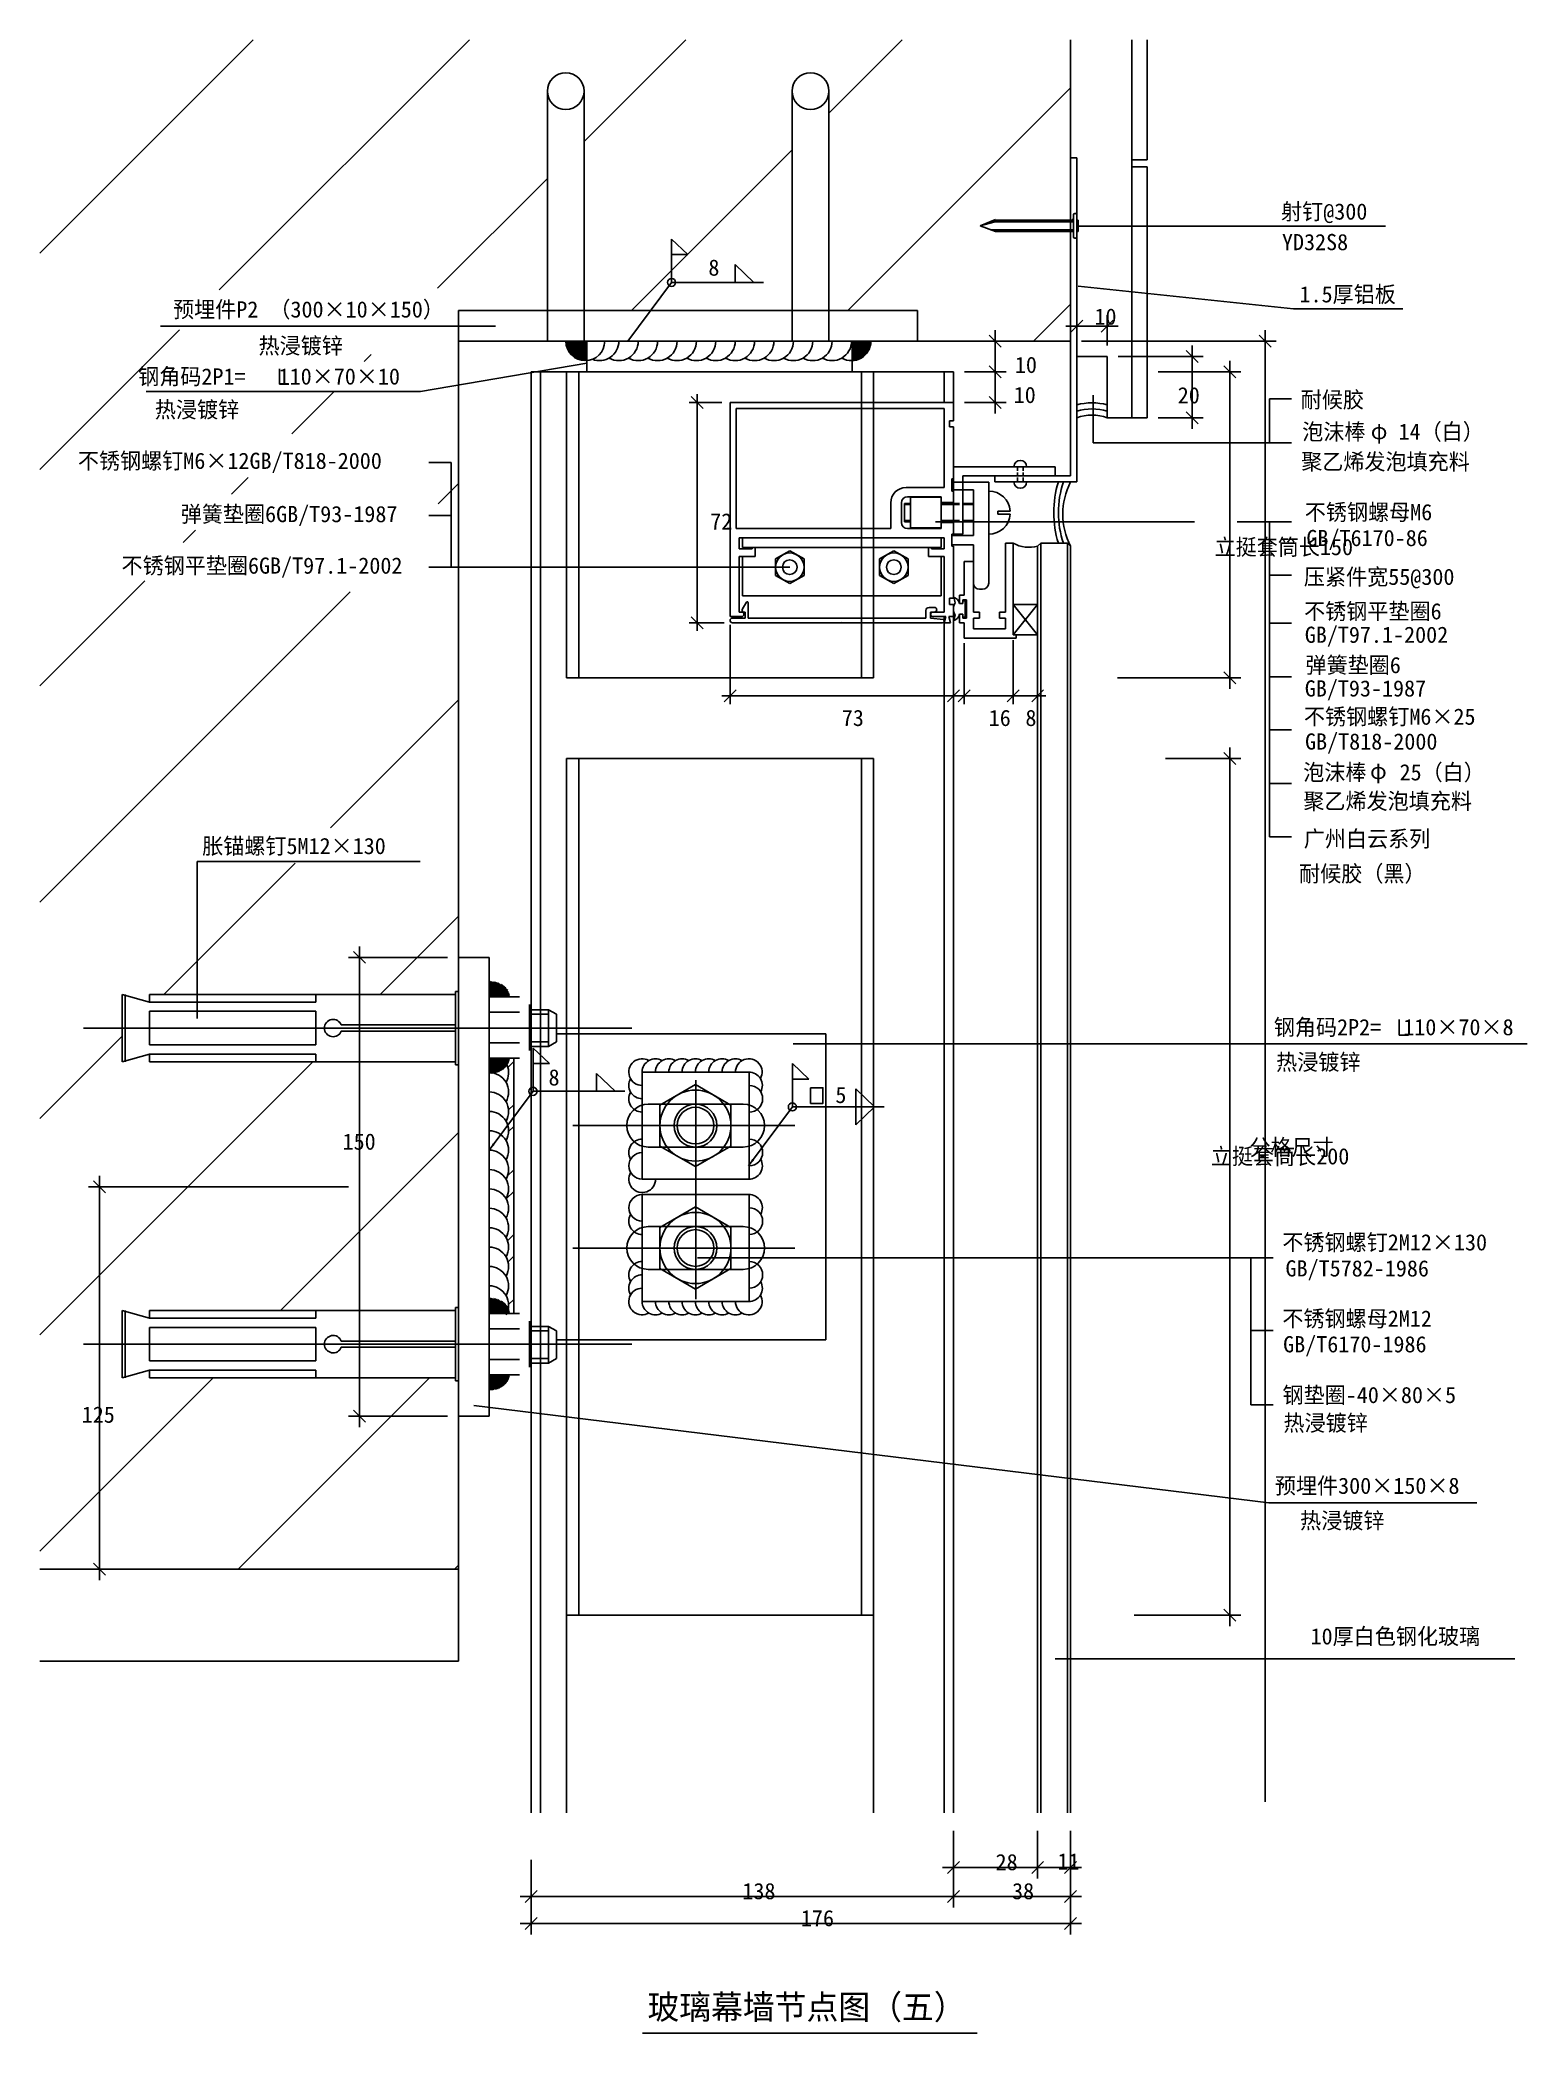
# Model space of a CAD drawing. Header units: metres. Extents: x 1476 to 1962, y 546 to 1197.
import ezdxf

# ---------------------------------------------------------------- set-up
doc = ezdxf.new("R2010")
doc.units = ezdxf.units.M
for name, color, linetype in [('T', 6, 'Continuous'), ('WD-01', 7, 'Continuous'), ('ZJSY-CC155-D1', 7, 'Continuous'), ('ZJSY-CC155-D11', 7, 'Continuous'), ('ZJSY-CC155-D3', 7, 'Continuous'), ('ZJSY-CC155-D5', 7, 'Continuous'), ('建块层', 2, 'Continuous')]:
    doc.layers.add(name, color=color, linetype=linetype)
doc.dimstyles.get("Standard").update_dxf_attribs({"dimtxt": 2.5, "dimasz": 2.5, "dimexe": 1.25, "dimexo": 0.625, "dimtad": 1, "dimcen": 2.5, "dimazin": 3, "dimtfac": 1, "dimtmove": 0, "dimatfit": 3})

# ---------------------------------------------------------------- blocks, each defined once
blk = doc.blocks.new('_ArchTick')
at = {"color": 0, "linetype": 'ByBlock'}
blk.add_lwpolyline([(-0.5, -0.5), (0.5, 0.5)], dxfattribs=at)
blk = doc.blocks.new('点')
at = {"color": 2}
blk.add_line((0, 0), (0, 0), dxfattribs=at)
blk = doc.blocks.new('A$C26176695')
at = {"layer": '建块层', "color": 7}
for p, q in [((4.64, 10.72), (0, 8.04)), ((0, 8.04), (0, 2.68)), ((9.29, 8.04), (4.64, 10.72)), ((9.29, 2.68), (9.29, 8.04)), ((0, 2.68), (4.64, 0)), ((4.64, 0), (9.29, 2.68))]:
    blk.add_line(p, q, dxfattribs=at)
blk.add_circle((4.64, 5.36), 4.64, dxfattribs=at)
at = {"layer": '建块层', "color": 1}
blk.add_circle((4.64, 5.36), 2.4, dxfattribs=at)
blk = doc.blocks.new('A$C00DE7B20')
for p, q in [((2, 5.55), (3, 5.55)), ((2, 2.05), (3, 2.05)), ((3, 5.55), (3, 6.46)), ((3, 6.46), (3.84, 6.46)), ((3, 2.05), (3, 1.14)), ((3, 1.14), (3.84, 1.14)), ((3.84, 6.46), (3.84, 1.14))]:
    blk.add_line(p, q)
for centre, radius, start, end in [((-0.81, 4.81), 2.91, 14.77, 73.81), ((-4.43, 5.36), 4.97, 5.33, 26.8), ((4.25, 3.8), 4.25, 151.6, 208.4), ((-0.81, 2.79), 2.91, 286.19, 345.23), ((-4.43, 2.24), 4.97, 333.2, 354.67)]:
    blk.add_arc(centre, radius, start, end)

msp = doc.modelspace()

# ---------------------------------------------------------------- hatches: boundary and pattern name
h = msp.add_hatch()
h.set_pattern_fill('AR-CONC', scale=20)
h.paths.add_polyline_path([(1612.43, 1098.68), (1612.43, 1108.68), (1641.43, 1108.68), (1641.43, 1180.44, -1), (1653.43, 1180.44), (1653.43, 1108.68), (1721.43, 1108.68), (1721.43, 1180.44, -1), (1733.43, 1180.44), (1733.43, 1108.68), (1762.43, 1108.68), (1762.43, 1098.68), (1812.43, 1098.68), (1812.43, 1133.95), (1790.34, 1133.95), (1785.34, 1135.8), (1785.38, 1135.81), (1790.38, 1137.85), (1812.43, 1137.85), (1812.43, 1197.19), (1475.58, 1197.19), (1475.58, 697.31), (1612.43, 697.31), (1612.43, 758.88), (1611.43, 758.88), (1611.43, 759.88), (1511.43, 759.88), (1511.43, 762.38), (1502.43, 759.88), (1502.43, 781.88), (1511.43, 779.38), (1511.43, 781.88), (1611.43, 781.88), (1611.43, 782.88), (1612.43, 782.88), (1612.43, 862.2), (1611.43, 862.2), (1611.43, 863.2), (1511.43, 863.2), (1511.43, 865.7), (1502.43, 863.2), (1502.43, 885.2), (1511.43, 882.7), (1511.43, 885.2), (1611.43, 885.2), (1611.43, 886.2), (1612.43, 886.2), (1612.43, 897.31)])
h.paths.add_polyline_path([(1682.04, 1119.23), (1682.04, 1132.07), (1687.38, 1127), (1682.04, 1127), (1682.04, 1119.23, -0.41), (1683.36, 1117.91), (1702.79, 1117.91), (1702.79, 1123.78), (1708.87, 1117.91), (1683.36, 1117.91, -1), (1680.72, 1117.91, -0.41)])
h = msp.add_hatch()
h.set_pattern_fill('SOLID')
h.paths.add_polyline_path([(1654.36, 1098.68), (1647.5, 1098.68, 0.44), (1654.36, 1092.37)])
h = msp.add_hatch()
h.set_pattern_fill('SOLID')
h.paths.add_polyline_path([(1741.1, 1098.68), (1741.1, 1092.35, 0.4), (1747.17, 1098.68)])
h = msp.add_hatch()
h.set_pattern_fill('ANSI37', scale=20)
h.paths.add_polyline_path([(1801.67, 1031.68, -0.19), (1793.67, 1032.68), (1793.67, 1012.68), (1801.67, 1012.68)])
h = msp.add_hatch()
h.set_pattern_fill('AR-SAND', scale=4)
h.paths.add_polyline_path([(1475.58, 697.31), (1475.58, 667.31), (1612.43, 667.31), (1612.43, 697.31)])

# ---------------------------------------------------------------- linework, layer by layer
for p, q in [((1475.58, 1127.5), (1545.27, 1197.19)), ((1534.23, 1115.45), (1615.98, 1197.19)), ((1653.43, 1163.93), (1686.69, 1197.19)), ((1733.43, 1173.22), (1757.4, 1197.19)), ((1812.43, 1098.68), (1812.43, 1197.19)), ((1832.46, 1073.68), (1832.46, 1197.19)), ((1837.43, 1157.95), (1837.43, 1197.19)), ((1641.43, 1108.68), (1641.43, 1180.44)), ((1653.43, 1108.68), (1653.43, 1180.44)), ((1721.43, 1108.68), (1721.43, 1180.44)), ((1733.43, 1108.68), (1733.43, 1180.44)), ((1739.6, 1108.68), (1812.43, 1181.51)), ((1687.29, 1127.09), (1721.43, 1161.22)), ((1812.43, 1158.68), (1814.43, 1158.68)), ((1814.43, 1158.68), (1814.43, 1052.68)), ((1832.46, 1157.95), (1837.43, 1157.95)), ((1832.46, 1155.7), (1837.43, 1155.7)), ((1837.43, 1073.68), (1837.43, 1155.7)), ((1605.55, 1116.05), (1641.43, 1151.93)), ((1682.04, 1132.07), (1687.38, 1127)), ((1682.04, 1117.91), (1682.04, 1132.07)), ((1668.89, 1108.68), (1682.04, 1121.83)), ((1687.38, 1127), (1682.04, 1127)), ((1682.04, 1121.83), (1687.21, 1127)), ((1702.79, 1123.78), (1708.87, 1117.91)), ((1702.79, 1117.91), (1702.79, 1123.78)), ((1682.04, 1117.91), (1712.04, 1117.91)), ((1612.43, 1108.68), (1762.43, 1108.68)), ((1612.43, 1108.68), (1612.43, 1098.68)), ((1641.43, 1108.68), (1641.43, 1098.68)), ((1653.43, 1108.68), (1653.43, 1098.68)), ((1721.43, 1108.68), (1721.43, 1098.68)), ((1733.43, 1108.68), (1733.43, 1098.68)), ((1762.43, 1108.68), (1762.43, 1098.68)), ((1800.31, 1098.68), (1812.43, 1110.8)), ((1475.58, 1056.79), (1521.25, 1102.46)), ((1787.79, 1085.08), (1787.79, 1102.28)), ((1810.83, 1103.66), (1828.03, 1103.66)), ((1814.43, 1097.28), (1814.43, 1107.26)), ((1824.43, 1097.28), (1824.43, 1107.26)), ((1876.04, 1102.28), (1876.04, 621.34)), ((1612.43, 697.31), (1612.43, 1098.68)), ((1612.43, 1098.68), (1812.43, 1098.68)), ((1612.43, 1098.68), (1762.43, 1098.68)), ((1640.84, 1098.68), (1633.12, 1098.68)), ((1640.84, 1098.68), (1740.84, 1098.68)), ((1654.36, 1088.68), (1654.36, 1098.68)), ((1740.84, 1098.68), (1747.17, 1098.68)), ((1741.1, 1088.68), (1741.1, 1098.68)), ((1781.37, 1098.68), (1791.39, 1098.68)), ((1812.43, 1098.68), (1812.43, 1054.68)), ((1816.03, 1098.68), (1879.64, 1098.68)), ((1852.15, 1070.08), (1852.15, 1097.28)), ((1553.89, 1089.71), (1553.89, 1084.66)), ((1581.56, 1092.06), (1583.81, 1094.31)), ((1636.17, 617.74), (1636.17, 1088.68)), ((1636.17, 1088.68), (1774.17, 1088.68)), ((1639.17, 617.74), (1639.17, 1088.68)), ((1647.71, 988.68), (1647.71, 1088.68)), ((1651.71, 988.68), (1651.71, 1088.68)), ((1744.05, 1088.68), (1744.05, 988.68)), ((1748.05, 1088.68), (1748.05, 988.68)), ((1771.17, 1078.68), (1771.17, 1088.68)), ((1774.17, 1078.68), (1774.17, 1088.68)), ((1777.77, 1088.68), (1791.39, 1088.68)), ((1781.37, 1088.68), (1791.39, 1088.68)), ((1787.79, 1075.08), (1787.79, 1092.28)), ((1814.43, 1093.68), (1824.43, 1093.68)), ((1824.43, 1093.68), (1824.43, 1073.68)), ((1828.03, 1093.68), (1855.75, 1093.68)), ((1841.03, 1088.68), (1868.08, 1088.68)), ((1864.48, 985.08), (1864.48, 1092.28)), ((1553.89, 1084.66), (1556.9, 1084.66)), ((1557.96, 1068.47), (1571.55, 1082.05)), ((1698.47, 1078.68), (1687.74, 1078.68)), ((1690.44, 1081.38), (1690.44, 1003.98)), ((1777.77, 1078.68), (1791.39, 1078.68)), ((1819.76, 1081.03), (1819.76, 1065.43)), ((1877.46, 1079.9), (1877.46, 1065.43)), ((1824.43, 1073.68), (1837.43, 1073.68)), ((1841.03, 1073.68), (1855.75, 1073.68)), ((1819.76, 1065.43), (1877.92, 1065.43)), ((1602.74, 1059.03), (1609.98, 1059.03)), ((1774.17, 1035.68), (1774.17, 1057.68)), ((1774.17, 1057.68), (1807.43, 1057.68)), ((1795.07, 1057.57), (1795.07, 1056.33)), ((1795.07, 1055.75), (1795.07, 1054.5)), ((1796.89, 1057.57), (1796.89, 1056.33)), ((1796.89, 1055.75), (1796.89, 1054.5)), ((1807.43, 1057.68), (1807.43, 1054.68)), ((1538.19, 1048.69), (1543.65, 1054.16)), ((1605.77, 1045.56), (1612.43, 1052.22)), ((1773.67, 1052.65), (1785.67, 1052.65)), ((1773.67, 1052.65), (1773.67, 1050.15)), ((1773.67, 1050.15), (1780.67, 1050.15)), ((1777.17, 1035.68), (1777.17, 1054.68)), ((1777.17, 1054.68), (1812.43, 1054.68)), ((1780.67, 1050.15), (1780.67, 1035.15)), ((1785.67, 1052.65), (1785.67, 1019.65)), ((1787.72, 1052.68), (1787.72, 1054.68)), ((1787.72, 1052.68), (1814.43, 1052.68)), ((1795.07, 1054.1), (1795.07, 1052.68)), ((1796.89, 1054.1), (1796.89, 1052.68)), ((1776.18, 1045.68), (1770.17, 1045.68)), ((1776.18, 1045.28), (1770.17, 1045.28)), ((1522.38, 1032.88), (1526.43, 1036.93)), ((1768.3, 1039.61), (1852.92, 1039.61)), ((1776.18, 1040.08), (1770.17, 1040.08)), ((1776.18, 1039.68), (1770.17, 1039.68)), ((1866.84, 1039.61), (1875.7, 1039.61)), ((1875.7, 1039.61), (1877.96, 1039.61)), ((1705.17, 1034.48), (1705.17, 1031.28)), ((1705.17, 1031.28), (1770.17, 1031.28)), ((1709.37, 1028.28), (1709.37, 1031.28)), ((1765.97, 1028.28), (1765.97, 1031.28)), ((1770.17, 1034.48), (1770.17, 1031.28)), ((1773.67, 1035.15), (1780.67, 1035.15)), ((1773.67, 1035.15), (1773.67, 1032.15)), ((1773.67, 1032.15), (1780.67, 1032.15)), ((1774.17, 1035.68), (1777.17, 1035.68)), ((1780.67, 1032.15), (1780.67, 1019.65)), ((1801.67, 1031.68), (1802.67, 1032.68)), ((1801.67, 1031.68), (1801.67, 617.74)), ((1802.67, 1032.68), (1802.67, 617.74)), ((1802.67, 1032.68), (1811.43, 1032.68)), ((1811.43, 1032.68), (1811.43, 617.74)), ((1812.43, 1031.68), (1811.43, 1032.68)), ((1812.43, 1031.68), (1812.43, 617.74)), ((1705.17, 1028.28), (1709.37, 1028.28)), ((1705.17, 1028.28), (1705.17, 1015.48)), ((1770.17, 1028.28), (1765.97, 1028.28)), ((1770.17, 1028.28), (1770.17, 1015.48)), ((1475.58, 986.08), (1509.84, 1020.34)), ((1475.58, 915.37), (1576.94, 1016.73)), ((1782.67, 1017.65), (1783.67, 1017.65)), ((1705.17, 1015.48), (1770.17, 1015.48)), ((1793.67, 1012.68), (1801.67, 1002.68)), ((1793.67, 1002.68), (1801.67, 1012.68)), ((1793.67, 1012.68), (1801.67, 1012.68)), ((1699.22, 1006.68), (1687.74, 1006.68)), ((1701.17, 1005.98), (1701.17, 980.04)), ((1771.17, 1008.68), (1771.17, 617.74)), ((1774.17, 1008.68), (1774.17, 617.74)), ((1774.17, 1005.68), (1774.17, 980.04)), ((1777.67, 999.98), (1777.67, 980.04)), ((1793.67, 1002.68), (1801.67, 1002.68)), ((1793.67, 1000.98), (1793.67, 980.04)), ((1793.67, 998.28), (1793.67, 980.04)), ((1647.71, 988.68), (1748.05, 988.68)), ((1801.67, 988.23), (1801.67, 980.04)), ((1827.79, 988.68), (1868.08, 988.68)), ((1570.55, 939.63), (1612.43, 981.51)), ((1698.47, 982.74), (1776.87, 982.74)), ((1774.97, 982.74), (1796.37, 982.74)), ((1790.97, 982.74), (1804.37, 982.74)), ((1864.48, 965.91), (1864.48, 678.71)), ((1647.71, 617.74), (1647.71, 962.31)), ((1647.71, 962.31), (1748.05, 962.31)), ((1651.71, 682.31), (1651.71, 962.31)), ((1744.05, 962.31), (1744.05, 682.31)), ((1748.05, 962.31), (1748.05, 617.74)), ((1843.48, 962.31), (1868.08, 962.31)), ((1516.11, 885.2), (1559, 928.09)), ((1527.02, 928.66), (1599.84, 928.66)), ((1586.83, 885.2), (1612.43, 910.8)), ((1580.07, 900.91), (1580.07, 743.71)), ((1608.83, 897.31), (1576.47, 897.31)), ((1612.43, 747.31), (1612.43, 897.31)), ((1622.43, 897.31), (1612.43, 897.31)), ((1622.43, 747.31), (1622.43, 897.31)), ((1611.43, 886.2), (1612.43, 886.2)), ((1611.43, 886.2), (1611.43, 862.2)), ((1612.43, 886.2), (1612.43, 862.2)), ((1622.43, 859.37), (1622.43, 889.37)), ((1628.9, 884.37), (1622.43, 889.23)), ((1628.43, 884.37), (1622.43, 888.87)), ((1627.95, 884.37), (1622.43, 888.52)), ((1627.48, 884.37), (1622.43, 888.17)), ((1627.01, 884.37), (1622.43, 887.81)), ((1626.54, 884.37), (1622.43, 887.46)), ((1626.07, 884.37), (1622.43, 887.11)), ((1625.6, 884.37), (1622.43, 886.75)), ((1625.13, 884.37), (1622.43, 886.4)), ((1624.66, 884.37), (1622.43, 886.04)), ((1629.09, 884.58), (1622.71, 889.37)), ((1629.05, 884.97), (1623.22, 889.34)), ((1628.96, 885.39), (1623.78, 889.27)), ((1628.79, 885.87), (1624.42, 889.15)), ((1628.5, 886.44), (1625.18, 888.93)), ((1627.86, 887.27), (1626.29, 888.45)), ((1502.43, 885.2), (1511.43, 882.7)), ((1502.43, 885.2), (1502.43, 863.2)), ((1503.43, 885.2), (1503.43, 863.2)), ((1511.43, 885.2), (1611.43, 885.2)), ((1511.43, 885.2), (1511.43, 882.7)), ((1511.43, 882.7), (1565.76, 882.7)), ((1511.43, 879.7), (1565.76, 879.7)), ((1511.43, 879.7), (1511.43, 868.7)), ((1565.76, 885.2), (1565.76, 882.7)), ((1565.76, 879.7), (1565.76, 868.7)), ((1624.18, 884.37), (1622.43, 885.69)), ((1623.71, 884.37), (1622.43, 885.34)), ((1623.24, 884.37), (1622.43, 884.98)), ((1622.77, 884.37), (1622.43, 884.63)), ((1629.1, 884.37), (1622.43, 884.37)), ((1629.1, 884.37), (1622.43, 884.37)), ((1622.43, 864.37), (1622.43, 884.37)), ((1632.3, 884.37), (1622.43, 884.37)), ((1635.63, 866.87), (1635.63, 881.87)), ((1635.63, 880.2), (1641.79, 880.2)), ((1641.79, 880.2), (1644.46, 878.7)), ((1641.79, 880.2), (1641.79, 868.2)), ((1489.88, 874.2), (1669.04, 874.2)), ((1574.09, 875.2), (1611.43, 875.2)), ((1574.09, 873.2), (1611.43, 873.2)), ((1632.3, 879.37), (1622.43, 879.37)), ((1635.63, 878.7), (1641.79, 878.7)), ((1644.46, 878.7), (1644.46, 869.7)), ((1644.46, 878.7), (1644.46, 869.7)), ((1919.86, 876.97), (1919.86, 871.92)), ((1475.58, 844.66), (1502.43, 871.51)), ((1511.43, 868.7), (1565.76, 868.7)), ((1622.43, 872.31), (1622.43, 772.31)), ((1632.3, 869.37), (1622.43, 869.37)), ((1635.63, 869.7), (1641.79, 869.7)), ((1635.63, 868.2), (1641.79, 868.2)), ((1636.75, 853.53), (1636.75, 867.68)), ((1636.75, 867.68), (1642.1, 862.61)), ((1641.79, 868.2), (1644.46, 869.7)), ((1644.46, 872.31), (1732.43, 872.31)), ((1732.43, 872.31), (1732.43, 772.31)), ((1919.86, 871.92), (1922.87, 871.92)), ((1475.58, 773.95), (1564.83, 863.2)), ((1502.43, 863.2), (1511.43, 865.7)), ((1511.43, 865.7), (1565.76, 865.7)), ((1511.43, 865.7), (1511.43, 863.2)), ((1511.43, 863.2), (1611.43, 863.2)), ((1565.76, 865.7), (1565.76, 863.2)), ((1611.43, 862.2), (1612.43, 862.2)), ((1625.77, 860.05), (1622.36, 862.61)), ((1626.06, 860.18), (1622.4, 862.93)), ((1626.34, 860.33), (1622.42, 863.27)), ((1622.43, 864.37), (1622.43, 859.37)), ((1629.1, 864.37), (1622.43, 864.37)), ((1629.1, 864.37), (1622.43, 864.37)), ((1632.3, 864.37), (1622.43, 864.37)), ((1627.11, 860.81), (1622.43, 864.33)), ((1626.87, 860.64), (1622.43, 863.97)), ((1626.61, 860.48), (1622.43, 863.62)), ((1625.47, 859.92), (1622.43, 862.2)), ((1625.15, 859.81), (1622.43, 861.85)), ((1624.82, 859.71), (1622.43, 861.5)), ((1624.47, 859.61), (1622.43, 861.14)), ((1624.1, 859.53), (1622.43, 860.79)), ((1623.72, 859.47), (1622.43, 860.44)), ((1623.31, 859.42), (1622.43, 860.08)), ((1627.34, 860.99), (1622.83, 864.37)), ((1627.56, 861.18), (1623.31, 864.37)), ((1627.77, 861.38), (1623.78, 864.37)), ((1627.96, 861.59), (1624.25, 864.37)), ((1628.15, 861.8), (1624.72, 864.37)), ((1628.32, 862.03), (1625.19, 864.37)), ((1628.47, 862.27), (1625.66, 864.37)), ((1628.62, 862.51), (1626.13, 864.37)), ((1628.74, 862.77), (1626.61, 864.37)), ((1628.85, 863.04), (1627.08, 864.37)), ((1628.95, 863.33), (1627.55, 864.37)), ((1629.02, 863.62), (1628.02, 864.37)), ((1629.07, 863.94), (1628.49, 864.37)), ((1628.53, 861.34), (1630.43, 863.24)), ((1629.09, 864.28), (1628.96, 864.37)), ((1630.43, 864.37), (1630.43, 780.88)), ((1642.1, 862.61), (1636.75, 862.61)), ((1721.51, 862.58), (1726.85, 857.51)), ((1721.51, 848.43), (1721.51, 862.58)), ((1622.89, 859.39), (1622.43, 859.73)), ((1622.43, 859.37), (1622.43, 859.38)), ((1636.75, 853.53), (1666.75, 853.53)), ((1657.5, 853.53), (1657.5, 859.39)), ((1657.5, 859.39), (1663.58, 853.53)), ((1689.83, 855.72), (1678.22, 849.02)), ((1701.43, 849.02), (1689.83, 855.72)), ((1689.93, 857.18), (1689.93, 785.64)), ((1726.85, 857.51), (1721.51, 857.51)), ((1742.26, 848.43), (1742.26, 854.29)), ((1742.26, 854.29), (1748.33, 848.43)), ((1628.75, 847.42), (1630.43, 849.1)), ((1674.43, 849.31), (1705.43, 849.31)), ((1678.22, 849.02), (1678.22, 835.61)), ((1701.43, 835.61), (1701.43, 849.02)), ((1721.51, 848.43), (1751.51, 848.43)), ((1742.26, 848.43), (1742.26, 842.56)), ((1742.26, 842.56), (1748.33, 848.43)), ((1628.76, 840.36), (1630.43, 842.03)), ((1649.71, 842.31), (1722.29, 842.31)), ((1554.22, 781.88), (1612.43, 840.09)), ((1674.43, 835.31), (1705.43, 835.31)), ((1678.22, 835.61), (1689.83, 828.91)), ((1689.83, 828.91), (1701.43, 835.61)), ((1628.41, 825.87), (1630.43, 827.88)), ((1576.47, 822.31), (1491.43, 822.31)), ((1495.03, 693.71), (1495.03, 825.91)), ((1627.97, 818.36), (1630.43, 820.81)), ((1689.83, 815.72), (1678.22, 809.02)), ((1701.43, 809.02), (1689.83, 815.72)), ((1674.43, 809.31), (1705.43, 809.31)), ((1678.22, 809.02), (1678.22, 795.61)), ((1701.43, 795.61), (1701.43, 809.02)), ((1628.42, 804.67), (1630.43, 806.67)), ((1649.71, 802.31), (1722.29, 802.31)), ((1628.59, 797.76), (1630.43, 799.6)), ((1674.43, 795.31), (1705.43, 795.31)), ((1678.22, 795.61), (1689.83, 788.91)), ((1689.83, 788.91), (1701.43, 795.61)), ((1871.38, 799.11), (1871.38, 751.1)), ((1502.43, 781.88), (1502.43, 759.88)), ((1502.43, 781.88), (1511.43, 779.38)), ((1503.43, 781.88), (1503.43, 759.88)), ((1511.43, 781.88), (1611.43, 781.88)), ((1511.43, 781.88), (1511.43, 779.38)), ((1565.76, 781.88), (1565.76, 779.38)), ((1611.43, 782.88), (1611.43, 758.88)), ((1611.43, 782.88), (1612.43, 782.88)), ((1612.43, 782.88), (1612.43, 758.88)), ((1622.43, 755.88), (1622.43, 785.88)), ((1628.9, 780.88), (1622.43, 785.73)), ((1628.43, 780.88), (1622.43, 785.38)), ((1627.95, 780.88), (1622.43, 785.02)), ((1627.48, 780.88), (1622.43, 784.67)), ((1627.01, 780.88), (1622.43, 784.32)), ((1626.54, 780.88), (1622.43, 783.96)), ((1626.07, 780.88), (1622.43, 783.61)), ((1625.6, 780.88), (1622.43, 783.25)), ((1625.13, 780.88), (1622.43, 782.9)), ((1624.66, 780.88), (1622.43, 782.55)), ((1624.18, 780.88), (1622.43, 782.19)), ((1623.71, 780.88), (1622.43, 781.84)), ((1629.09, 781.09), (1622.71, 785.87)), ((1629.05, 781.47), (1623.22, 785.84)), ((1628.96, 781.89), (1623.78, 785.77)), ((1628.79, 782.37), (1624.42, 785.65)), ((1628.5, 782.94), (1625.18, 785.43)), ((1627.86, 783.78), (1626.29, 784.95)), ((1628.76, 783.79), (1630.43, 785.46)), ((1511.43, 779.38), (1565.76, 779.38)), ((1511.43, 776.38), (1565.76, 776.38)), ((1511.43, 776.38), (1511.43, 765.38)), ((1565.76, 776.38), (1565.76, 765.38)), ((1623.24, 780.88), (1622.43, 781.49)), ((1622.77, 780.88), (1622.43, 781.13)), ((1622.43, 760.88), (1622.43, 780.88)), ((1629.1, 780.88), (1622.43, 780.88)), ((1629.1, 780.88), (1622.43, 780.88)), ((1632.3, 780.88), (1622.43, 780.88)), ((1632.3, 775.88), (1622.43, 775.88)), ((1635.63, 763.38), (1635.63, 778.38)), ((1635.63, 776.7), (1641.79, 776.7)), ((1641.79, 776.7), (1641.79, 764.7)), ((1641.79, 776.7), (1644.46, 775.2)), ((1489.88, 770.88), (1669.04, 770.88)), ((1574.09, 771.88), (1611.43, 771.88)), ((1574.09, 769.88), (1611.43, 769.88)), ((1635.63, 775.2), (1641.79, 775.2)), ((1644.46, 775.2), (1644.46, 766.2)), ((1644.46, 775.2), (1644.46, 766.2)), ((1644.46, 772.31), (1732.43, 772.31)), ((1502.43, 759.88), (1511.43, 762.38)), ((1511.43, 765.38), (1565.76, 765.38)), ((1511.43, 762.38), (1565.76, 762.38)), ((1511.43, 762.38), (1511.43, 759.88)), ((1565.76, 762.38), (1565.76, 759.88)), ((1632.3, 765.88), (1622.43, 765.88)), ((1635.63, 766.2), (1641.79, 766.2)), ((1635.63, 764.7), (1641.79, 764.7)), ((1641.79, 764.7), (1644.46, 766.2)), ((1475.58, 703.24), (1532.22, 759.88)), ((1511.43, 759.88), (1611.43, 759.88)), ((1540.36, 697.31), (1602.93, 759.88)), ((1611.43, 758.88), (1612.43, 758.88)), ((1625.77, 756.55), (1622.36, 759.11)), ((1626.06, 756.69), (1622.4, 759.44)), ((1626.34, 756.83), (1622.42, 759.77)), ((1622.43, 760.88), (1622.43, 755.88)), ((1629.1, 760.88), (1622.43, 760.88)), ((1629.1, 760.88), (1622.43, 760.88)), ((1632.3, 760.88), (1622.43, 760.88)), ((1627.11, 757.32), (1622.43, 760.83)), ((1626.87, 757.15), (1622.43, 760.47)), ((1626.61, 756.98), (1622.43, 760.12)), ((1625.47, 756.43), (1622.43, 758.71)), ((1625.15, 756.31), (1622.43, 758.35)), ((1624.82, 756.21), (1622.43, 758)), ((1624.47, 756.12), (1622.43, 757.65)), ((1624.1, 756.04), (1622.43, 757.29)), ((1623.72, 755.97), (1622.43, 756.94)), ((1623.31, 755.92), (1622.43, 756.59)), ((1622.89, 755.89), (1622.43, 756.23)), ((1622.43, 755.88), (1622.43, 755.88)), ((1627.34, 757.5), (1622.83, 760.88)), ((1627.56, 757.69), (1623.31, 760.88)), ((1627.77, 757.88), (1623.78, 760.88)), ((1627.96, 758.09), (1624.25, 760.88)), ((1628.15, 758.31), (1624.72, 760.88)), ((1628.32, 758.53), (1625.19, 760.88)), ((1628.47, 758.77), (1625.66, 760.88)), ((1628.62, 759.02), (1626.13, 760.88)), ((1628.74, 759.27), (1626.61, 760.88)), ((1628.85, 759.55), (1627.08, 760.88)), ((1628.95, 759.83), (1627.55, 760.88)), ((1629.02, 760.13), (1628.02, 760.88)), ((1629.07, 760.44), (1628.49, 760.88)), ((1629.09, 760.78), (1628.96, 760.88)), ((1608.83, 747.31), (1576.47, 747.31)), ((1622.43, 747.31), (1612.43, 747.31)), ((1612.43, 697.31), (1475.58, 697.31)), ((1522.74, 697.31), (1491.43, 697.31)), ((1611.07, 697.31), (1612.43, 698.67)), ((1612.43, 697.31), (1612.43, 667.31)), ((1647.71, 682.31), (1748.05, 682.31)), ((1833.16, 682.31), (1868.08, 682.31)), ((1612.43, 667.31), (1475.58, 667.31)), ((1774.17, 611.86), (1774.17, 596.24)), ((1801.67, 611.86), (1801.67, 596.24)), ((1801.67, 609.16), (1801.67, 596.24)), ((1812.43, 611.86), (1812.43, 596.24)), ((1812.43, 609.16), (1812.43, 586.76)), ((1812.43, 606.46), (1812.43, 577.93)), ((1636.17, 602.38), (1636.17, 586.76)), ((1636.17, 599.68), (1636.17, 577.93)), ((1770.57, 599.84), (1805.27, 599.84)), ((1774.17, 602.38), (1774.17, 586.76)), ((1774.17, 601.35), (1774.17, 586.76)), ((1798.07, 599.84), (1816.03, 599.84)), ((1632.57, 590.36), (1777.77, 590.36)), ((1770.57, 590.36), (1816.03, 590.36)), ((1632.57, 581.53), (1816.03, 581.53)), ((1672.49, 545.69), (1781.88, 545.69))]:
    msp.add_line(p, q)
for points in [[(1814.96, 1136.26), (1885.28, 1136.26)], [(1667.71, 1098.68), (1682.04, 1117.91)], [(1814.96, 1116.7), (1885.28, 1109.24)], [(1624.53, 1103.59), (1600.01, 1103.59)], [(1654.36, 1091.5), (1600.01, 1082.26)], [(1720.67, 1024.84), (1606.81, 1024.84)], [(1527.04, 877.27), (1527.02, 928.66)], [(1721.72, 869.07), (1885.28, 869.07)], [(1690.52, 799.11), (1873.4, 799.11)], [(1617.43, 750.86), (1877.23, 719.02)], [(1807.43, 668.04), (1887.63, 668.04)]]:
    msp.add_lwpolyline(points)
for points in [[(1672.43, 824.81), (1707.43, 824.81), (1707.43, 859.81), (1672.43, 859.81)], [(1727.45, 854.69), (1731.5, 854.69), (1731.5, 849.58), (1727.45, 849.58)], [(1672.43, 819.81), (1707.43, 819.81), (1707.43, 784.81), (1672.43, 784.81)]]:
    msp.add_lwpolyline(points, close=True)
for centre, radius in [((1647.43, 1180.44), 6), ((1727.43, 1180.44), 6), ((1682.04, 1117.91), 1.32), ((1636.75, 853.53), 1.32), ((1689.83, 842.31), 11.61), ((1689.83, 842.31), 7), ((1689.83, 842.31), 6), ((1721.51, 848.43), 1.32), ((1689.83, 802.31), 11.61), ((1689.83, 802.31), 7), ((1689.83, 802.31), 6)]:
    msp.add_circle(centre, radius)
for centre, radius, start, end in [((1653.83, 1098.68), 6.34, 180, 0), ((1658.46, 1098.68), 6.34, 248.56, 0), ((1664.8, 1098.68), 6.34, 240, 0), ((1671.14, 1098.68), 6.34, 240, 0), ((1677.47, 1098.68), 6.34, 240, 0), ((1683.81, 1098.68), 6.34, 240, 0), ((1690.15, 1098.68), 6.34, 240, 0), ((1696.48, 1098.68), 6.34, 240, 0), ((1702.82, 1098.68), 6.34, 240, 0), ((1709.16, 1098.68), 6.34, 240, 0), ((1715.49, 1098.68), 6.34, 240, 0), ((1721.83, 1098.68), 6.34, 240, 0), ((1728.16, 1098.68), 6.34, 240, 0), ((1734.5, 1098.68), 6.34, 240, 0), ((1740.84, 1098.68), 6.34, 240, 0), ((1819.43, 1059.81), 18.75, 74.53, 105.47), ((1819.43, 1059.81), 16.75, 72.63, 107.37), ((1819.43, 1059.81), 14.75, 70.18, 109.82), ((1795.98, 1057.68), 2.05, 360, 180), ((1795.98, 1052.68), 2.05, 180, 360), ((1841.01, 1042.68), 34.08, 162.93, 197.07), ((1839.37, 1042.68), 30.93, 161.14, 198.86), ((1833, 1042.18), 23.1, 152.96, 207.04), ((1798.92, 1042.17), 10.85, 241.06, 284.69), ((1782.67, 1019.65), 2, 180, 270), ((1783.67, 1019.65), 2, 270, 0), ((1571.43, 874.2), 2.84, 20.61, 339.39), ((1622.43, 859.64), 6.34, 330, 21.98), ((1672.43, 859.81), 4.36, 60, 270), ((1676.79, 859.81), 4.36, 60, 180), ((1681.15, 859.81), 4.36, 60, 180), ((1685.51, 859.81), 4.36, 60.38, 180), ((1689.83, 859.81), 4.36, 60, 180), ((1681.15, 859.81), 4.36, 0, 6.11), ((1694.19, 859.81), 4.36, 60, 180), ((1685.51, 859.81), 4.36, 0, 6.11), ((1698.55, 859.81), 4.36, 60, 180), ((1702.91, 859.81), 4.36, 60, 180), ((1707.27, 859.81), 4.36, 331.02, 180), ((1622.43, 853.31), 6.34, 330, 90), ((1672.43, 855.45), 4.36, 150, 270), ((1707.35, 855.45), 4.36, 331.02, 91.02), ((1707.43, 851.09), 4.36, 270, 90), ((1622.43, 846.97), 6.34, 330, 90), ((1622.43, 840.63), 6.34, 330, 90), ((1674.43, 842.31), 7, 90, 270), ((1672.43, 851.09), 4.36, 150, 270), ((1705.43, 842.31), 7, 270, 90), ((1622.43, 834.3), 6.34, 330, 90), ((1622.43, 827.96), 6.34, 330, 90), ((1672.43, 833.54), 4.36, 90, 210), ((1707.43, 833.54), 4.36, 270, 90), ((1622.43, 821.62), 6.34, 330, 90), ((1672.43, 829.18), 4.36, 90, 270), ((1707.35, 829.18), 4.36, 268.98, 28.98), ((1622.43, 815.29), 6.34, 330, 90), ((1672.43, 824.81), 4.36, 150, 0), ((1622.43, 808.95), 6.34, 330, 90), ((1672.43, 815.45), 4.36, 90, 270), ((1707.35, 815.45), 4.36, 331.02, 91.02), ((1707.43, 811.09), 4.36, 270, 90), ((1622.43, 802.61), 6.34, 330, 90), ((1674.43, 802.31), 7, 90, 270), ((1672.43, 811.09), 4.36, 150, 270), ((1705.43, 802.31), 7, 270, 90), ((1622.43, 796.28), 6.34, 330, 90), ((1622.43, 789.94), 6.34, 330, 90), ((1672.43, 793.54), 4.36, 90, 210), ((1707.43, 793.54), 4.36, 270, 90), ((1622.43, 783.61), 6.34, 330, 90), ((1672.43, 789.18), 4.36, 90, 210), ((1672.43, 784.81), 4.36, 90, 300), ((1707.35, 789.18), 4.36, 268.98, 28.98), ((1676.79, 784.81), 4.36, 180, 300), ((1681.15, 784.81), 4.36, 180, 300), ((1685.51, 784.81), 4.36, 180, 299.62), ((1689.83, 784.81), 4.36, 180, 300), ((1681.15, 784.81), 4.36, 353.89, 0), ((1694.19, 784.81), 4.36, 180, 300), ((1685.51, 784.81), 4.36, 353.89, 0), ((1698.55, 784.81), 4.36, 180, 300), ((1702.91, 784.81), 4.36, 180, 300), ((1707.27, 784.81), 4.36, 180, 28.98), ((1571.43, 770.88), 2.84, 20.61, 339.39)]:
    msp.add_arc(centre, radius, start, end)
at = {"layer": 'ZJSY-CC155-D1'}
for p, q in [((1877.46, 1079.9), (1884.65, 1079.9)), ((1877.46, 1065.43), (1884.65, 1065.43)), ((1609.98, 1059.03), (1609.98, 1024.84)), ((1609.98, 1041.76), (1602.74, 1041.76)), ((1877.46, 1039.61), (1877.46, 936.66)), ((1877.46, 1039.61), (1884.68, 1039.61)), ((1609.98, 1024.84), (1602.74, 1024.84)), ((1877.46, 1022.21), (1884.68, 1022.21)), ((1877.46, 1006.54), (1884.68, 1006.54)), ((1877.46, 988.99), (1884.68, 988.99)), ((1877.46, 971.64), (1884.68, 971.64)), ((1877.46, 954.11), (1884.68, 954.11)), ((1877.46, 936.66), (1884.68, 936.66)), ((1887.63, 668.04), (1957.59, 668.04))]:
    msp.add_line(p, q, dxfattribs=at)
at = {"layer": 'ZJSY-CC155-D11'}
for p, q in [((1885.28, 869.07), (1961.64, 869.07)), ((1871.38, 799.11), (1878.59, 799.11)), ((1871.38, 799.11), (1871.38, 781.84)), ((1871.38, 775.38), (1878.59, 775.38)), ((1871.38, 751.1), (1878.59, 751.1)), ((1877.23, 719.02), (1945.16, 719.02))]:
    msp.add_line(p, q, dxfattribs=at)
at = {"layer": 'ZJSY-CC155-D3'}
for p, q in [((1758.17, 1045.68), (1760.17, 1045.68)), ((1758.17, 1039.68), (1758.17, 1045.68)), ((1758.17, 1045.28), (1760.17, 1045.28)), ((1760.17, 1047.68), (1770.17, 1047.68)), ((1760.17, 1037.68), (1760.17, 1047.68)), ((1770.17, 1037.68), (1770.17, 1047.68)), ((1777.14, 1045.68), (1780.67, 1045.68)), ((1777.14, 1045.68), (1780.67, 1045.68)), ((1777.14, 1045.28), (1780.67, 1045.28)), ((1777.14, 1045.28), (1780.67, 1045.28)), ((1788.67, 1043.18), (1788.67, 1042.18)), ((1788.67, 1043.18), (1792.7, 1043.18)), ((1758.17, 1040.08), (1760.17, 1040.08)), ((1758.17, 1039.68), (1760.17, 1039.68)), ((1760.17, 1037.68), (1770.17, 1037.68)), ((1777.14, 1040.08), (1780.67, 1040.08)), ((1777.14, 1040.08), (1780.67, 1040.08)), ((1777.14, 1039.68), (1780.67, 1039.68)), ((1777.14, 1039.68), (1780.67, 1039.68)), ((1788.67, 1042.18), (1792.7, 1042.18))]:
    msp.add_line(p, q, dxfattribs=at)
for start, end in [(4.07, 90), (270, 355.93)]:
    msp.add_arc((1785.67, 1042.68), 7.05, start, end, dxfattribs=at)
at = {"layer": 'ZJSY-CC155-D5'}
for p, q in [((1885.28, 1136.26), (1915.4, 1136.26)), ((1885.28, 1109.24), (1920.98, 1109.24)), ((1514.99, 1103.59), (1600.01, 1103.59)), ((1510.32, 1082.26), (1600.01, 1082.26))]:
    msp.add_line(p, q, dxfattribs=at)
at = {"layer": '建块层'}
for p, q in [((1813.83, 1140.4), (1814.03, 1140.4)), ((1787.89, 1138.25), (1782.89, 1136.4)), ((1787.84, 1137.74), (1782.89, 1136.4)), ((1782.89, 1136.4), (1787.89, 1134.55)), ((1787.91, 1138.44), (1782.93, 1136.41)), ((1782.93, 1136.41), (1787.91, 1138.04)), ((1803.65, 1135.05), (1786.54, 1135.05)), ((1803.65, 1138.25), (1787.89, 1138.25)), ((1803.65, 1134.55), (1787.89, 1134.55)), ((1803.65, 1137.75), (1787.94, 1137.75)), ((1812.93, 1138.25), (1803.65, 1138.25)), ((1812.93, 1137.75), (1803.65, 1137.75)), ((1812.93, 1135.05), (1803.65, 1135.05)), ((1812.93, 1134.55), (1803.65, 1134.55)), ((1813.43, 1140), (1813.43, 1134.05)), ((1813.43, 1134.05), (1813.43, 1132.8)), ((1814.43, 1140), (1814.43, 1134.25)), ((1814.93, 1137), (1814.43, 1137)), ((1814.93, 1135.8), (1814.43, 1135.8)), ((1814.43, 1134.25), (1814.43, 1132.8)), ((1814.93, 1138.25), (1814.73, 1138.25)), ((1814.93, 1134.55), (1814.73, 1134.55)), ((1814.93, 1138.25), (1814.93, 1134.55)), ((1813.83, 1132.4), (1814.03, 1132.4)), ((1774.17, 1078.68), (1701.17, 1078.68)), ((1701.17, 1008.68), (1701.17, 1078.68)), ((1771.17, 1076.68), (1703.17, 1076.68)), ((1703.17, 1037.48), (1703.17, 1076.68)), ((1771.17, 1050.88), (1771.17, 1076.68)), ((1774.17, 1072.68), (1774.17, 1078.68)), ((1772.87, 1072.68), (1774.17, 1072.68)), ((1772.87, 1070.68), (1772.87, 1072.68)), ((1772.87, 1070.68), (1774.17, 1070.68)), ((1774.17, 1053.68), (1774.17, 1070.68)), ((1771.17, 1050.88), (1758.67, 1050.88)), ((1773.67, 1049.68), (1773.67, 1053.68)), ((1773.67, 1053.68), (1774.17, 1053.68)), ((1773.67, 1049.68), (1774.17, 1049.68)), ((1774.17, 1045.93), (1774.17, 1049.68)), ((1753.67, 1037.48), (1753.67, 1045.88)), ((1757.17, 1039.48), (1757.17, 1045.88)), ((1770.17, 1047.88), (1759.17, 1047.88)), ((1770.17, 1045.93), (1770.17, 1047.88)), ((1770.17, 1045.93), (1774.17, 1045.93)), ((1753.67, 1037.48), (1703.17, 1037.48)), ((1770.17, 1037.48), (1759.17, 1037.48)), ((1770.17, 1037.48), (1770.17, 1039.43)), ((1770.17, 1039.43), (1774.17, 1039.43)), ((1774.17, 1035.68), (1774.17, 1039.43)), ((1771.17, 1034.48), (1704.17, 1034.48)), ((1704.17, 1030.78), (1704.17, 1034.48)), ((1704.17, 1030.78), (1708.37, 1030.78)), ((1708.37, 1030.78), (1708.37, 1030.98)), ((1708.67, 1031.28), (1709.07, 1031.28)), ((1709.37, 1028.28), (1709.37, 1030.98)), ((1765.97, 1028.28), (1765.97, 1030.98)), ((1766.67, 1031.28), (1766.27, 1031.28)), ((1766.97, 1030.78), (1766.97, 1030.98)), ((1771.17, 1030.78), (1766.97, 1030.78)), ((1771.17, 1030.78), (1771.17, 1034.48)), ((1773.67, 1031.68), (1773.67, 1035.68)), ((1773.67, 1035.68), (1774.17, 1035.68)), ((1773.67, 1031.68), (1774.17, 1031.68)), ((1774.17, 1014.68), (1774.17, 1031.68)), ((1791.17, 1032.68), (1793.67, 1032.68)), ((1791.17, 1010.18), (1791.17, 1032.68)), ((1793.67, 1002.68), (1793.67, 1032.68)), ((1704.17, 1010.18), (1704.17, 1028.28)), ((1704.17, 1028.28), (1709.37, 1028.28)), ((1771.17, 1028.28), (1765.97, 1028.28)), ((1771.17, 1010.18), (1771.17, 1028.28)), ((1777.67, 1015.68), (1777.67, 1026.68)), ((1777.67, 1026.68), (1780.67, 1026.68)), ((1780.67, 1010.18), (1780.67, 1026.68)), ((1704.92, 1010.18), (1704.17, 1010.18)), ((1705.22, 1011.18), (1706.51, 1013.41)), ((1706.07, 1010.18), (1705.67, 1010.18)), ((1706.07, 1008.18), (1706.07, 1010.18)), ((1707.07, 1008.18), (1707.07, 1013.26)), ((1765.17, 1008.18), (1765.17, 1010.68)), ((1767.92, 1011.68), (1766.17, 1011.68)), ((1766.67, 1008.18), (1766.67, 1010.18)), ((1767.92, 1010.18), (1766.67, 1010.18)), ((1771.17, 1010.18), (1767.42, 1010.18)), ((1772.87, 1014.68), (1774.17, 1014.68)), ((1772.87, 1012.68), (1772.87, 1014.68)), ((1772.87, 1012.68), (1774.17, 1012.68)), ((1774.17, 1008.68), (1774.17, 1012.68)), ((1776.17, 1015.68), (1777.67, 1015.68)), ((1776.17, 1012.93), (1776.17, 1015.68)), ((1776.17, 1012.93), (1777.17, 1012.93)), ((1777.17, 1014.18), (1778.37, 1014.18)), ((1777.17, 1012.93), (1777.17, 1014.18)), ((1778.37, 1008.18), (1778.37, 1014.18)), ((1782.67, 1010.18), (1780.67, 1010.18)), ((1782.67, 1008.18), (1782.67, 1010.18)), ((1789.17, 1008.18), (1789.17, 1010.18)), ((1789.17, 1010.18), (1791.17, 1010.18)), ((1704.92, 1008.68), (1701.17, 1008.68)), ((1706.07, 1008.18), (1701.92, 1008.18)), ((1770.62, 1006.68), (1701.92, 1006.68)), ((1765.17, 1008.18), (1707.07, 1008.18)), ((1770.88, 1007.71), (1766.67, 1008.18)), ((1771.67, 1008.68), (1767.42, 1008.68)), ((1771.67, 1008.68), (1771.17, 1006.68)), ((1773.17, 1006.68), (1771.17, 1006.68)), ((1773.17, 1006.68), (1772.67, 1008.68)), ((1774.17, 1008.68), (1772.67, 1008.68)), ((1776.17, 1006.68), (1776.17, 1009.43)), ((1776.17, 1009.43), (1777.17, 1009.43)), ((1776.17, 1006.68), (1777.67, 1006.68)), ((1777.17, 1008.18), (1777.17, 1009.43)), ((1777.17, 1008.18), (1778.37, 1008.18)), ((1777.67, 1001.68), (1777.67, 1006.68)), ((1780.67, 1004.68), (1780.67, 1008.18)), ((1782.67, 1008.18), (1780.67, 1008.18)), ((1780.67, 1004.68), (1791.17, 1004.68)), ((1789.17, 1008.18), (1791.17, 1008.18)), ((1791.17, 1004.68), (1791.17, 1008.18)), ((1777.67, 1001.68), (1794.67, 1001.68)), ((1793.67, 1002.68), (1794.67, 1002.68)), ((1794.67, 1001.68), (1794.67, 1002.68))]:
    msp.add_line(p, q, dxfattribs=at)
for centre, radius, start, end in [((1813.83, 1140), 0.4, 90, 180), ((1814.03, 1140), 0.4, 0, 90), ((1787.94, 1137.35), 0.4, 90, 105.11), ((1812.93, 1138.95), 0.5, 267.06, 0), ((1812.93, 1138.95), 0.7, 267.9, 315.58), ((1812.93, 1138.75), 0.7, 267.9, 315.58), ((1812.93, 1138.25), 0.5, 270, 0), ((1812.93, 1134.55), 0.5, 0, 90), ((1812.93, 1134.05), 0.5, 0, 90), ((1814.73, 1138.55), 0.3, 180, 270), ((1814.73, 1134.25), 0.3, 90, 180), ((1813.83, 1132.8), 0.4, 180, 270), ((1814.03, 1132.8), 0.4, 270, 0), ((1758.67, 1045.88), 5, 90, 180), ((1759.17, 1045.88), 2, 90, 180), ((1759.17, 1039.48), 2, 180, 270), ((1708.67, 1030.98), 0.3, 90, 180), ((1709.07, 1030.98), 0.3, 0, 90), ((1766.27, 1030.98), 0.3, 90, 180), ((1766.67, 1030.98), 0.3, 0, 90), ((1704.92, 1009.43), 0.75, 270, 90), ((1705.67, 1010.78), 0.6, 138.19, 270), ((1706.77, 1013.26), 0.3, 0, 150), ((1766.17, 1010.68), 1, 90, 180), ((1767.42, 1009.43), 0.75, 90, 270), ((1767.92, 1010.93), 0.75, 270, 90), ((1701.92, 1007.43), 0.75, 90, 270), ((1770.62, 1007.23), 0.55, 270, 61.12)]:
    msp.add_arc(centre, radius, start, end, dxfattribs=at)

# ---------------------------------------------------------------- block references
at = {"xscale": 3.91, "yscale": 3.91, "zscale": 3.91}
for p, rotation in [((1814.43, 1103.66), 180), ((1787.79, 1098.68), 90), ((1852.15, 1093.68), 90), ((1876.04, 1098.68), 90), ((1787.79, 1088.68), 270), ((1787.79, 1088.68), 90), ((1864.48, 1088.68), 90), ((1690.44, 1078.68), 90), ((1787.79, 1078.68), 270), ((1852.15, 1073.68), 270), ((1690.44, 1006.68), 270), ((1864.48, 988.68), 270), ((1701.17, 982.74), 180), ((1777.67, 982.74), 180), ((1793.67, 982.74), 180), ((1864.48, 962.31), 90), ((1580.07, 897.31), 90), ((1495.03, 822.31), 90), ((1580.07, 747.31), 270), ((1495.03, 697.31), 270), ((1864.48, 682.31), 270), ((1774.17, 599.84), 180), ((1801.67, 599.84), 180), ((1636.17, 590.36), 180), ((1774.17, 590.36), 180), ((1636.17, 581.53), 180)]:
    msp.add_blockref('_ArchTick', p, dxfattribs=dict(at, rotation=rotation))
for p in [(1824.43, 1103.66), (1774.17, 982.74), (1793.67, 982.74), (1801.67, 982.74), (1801.67, 599.84), (1812.43, 599.84), (1774.17, 590.36), (1812.43, 590.36), (1812.43, 581.53)]:
    msp.add_blockref('_ArchTick', p, dxfattribs=at)
for name, p in [('A$C26176695', (1716.03, 1019.48)), ('A$C00DE7B20', (1774.17, 1007.38)), ('点', (1525.5, 874.2)), ('点', (1561.37, 874.2)), ('点', (1597.6, 874.2)), ('点', (1689.82, 849.31)), ('点', (1689.83, 848.89)), ('点', (1657.88, 842.31)), ('点', (1671.96, 842.31)), ('点', (1675.33, 842.31)), ('点', (1686.22, 842.31)), ('点', (1689.34, 842.31)), ('点', (1700.13, 842.31)), ('点', (1703.36, 842.31)), ('点', (1714.04, 842.31)), ('点', (1689.82, 835.31)), ('点', (1689.83, 834.88)), ('点', (1689.83, 821.78)), ('点', (1689.93, 821.25)), ('点', (1689.83, 808.89)), ('点', (1658.05, 802.31)), ('点', (1671.96, 802.31)), ('点', (1675.33, 802.31)), ('点', (1686.22, 802.31)), ('点', (1689.34, 802.31)), ('点', (1689.93, 807.69)), ('点', (1700.13, 802.31)), ('点', (1703.36, 802.31)), ('点', (1714.04, 802.31)), ('点', (1689.83, 794.88)), ('点', (1689.93, 793.45)), ('点', (1689.83, 781.78)), ('点', (1525.5, 770.88)), ('点', (1561.37, 770.88)), ('点', (1597.6, 770.88))]:
    msp.add_blockref(name, p)
at = {"xscale": -1}
msp.add_blockref('A$C26176695', (1759.31, 1019.48), dxfattribs=at)
at = {"layer": '建块层', "xscale": 0.8, "yscale": 0.8, "zscale": 0.8}
msp.add_blockref('点', (1737.59, 1006.95), dxfattribs=at)

# ---------------------------------------------------------------- texts
for s, p in [('8', (1694.06, 1120.11)), ('8', (1641.82, 855.43)), ('5', (1735.56, 849.69))]:
    msp.add_text(s, height=5.3).set_placement(p)
at = {"char_height": 5.3, "attachment_point": 1}
for s, insert in [('\\A1;10', (1820.23, 1109.4)), ('\\A1;10', (1794.23, 1093.63)), ('\\A1;10', (1793.84, 1083.79)), ('\\A1;20', (1847.45, 1083.68)), ('\\A1;72', (1694.67, 1042.45)), ('\\A1;立挺套筒长150', (1859.48, 1034.07)), ('\\A1;73', (1737.67, 978.22)), ('\\A1;16', (1785.67, 978.22)), ('\\A1;8', (1797.67, 978.22)), ('\\A1;150', (1574.51, 839.74)), ('\\A1;立挺套筒长200', (1858.26, 834.94)), ('\\A1;分格尺寸', (1870.89, 837.88)), ('\\A1;125', (1489.26, 750.49)), ('\\A1;28', (1787.92, 604.24)), ('\\A1;11', (1808.15, 604.47)), ('\\A1;138', (1705.17, 594.76)), ('\\A1;38', (1793.3, 594.76)), ('\\A1;176', (1724.3, 585.93))]:
    msp.add_mtext(s, dxfattribs=dict(at, insert=insert))
at = {"layer": 'T'}
for p in [(1910.53, 1066.67), (1910.29, 955.59)]:
    msp.add_text('φ', height=5.3, dxfattribs=at).set_placement(p)
at = {"layer": 'WD-01', "insert": (1674.14, 558.24), "char_height": 8, "attachment_point": 1}
msp.add_mtext('玻璃幕墙节点图（五）', dxfattribs=at)
at = {"layer": 'ZJSY-CC155-D1'}
for s, p in [('射钉@300', (1881.22, 1138.43)), ('YD32S8', (1881.51, 1128.45)), ('1.5厚铝板', (1887.25, 1111.38)), ('预埋件P2 （300×10×150）', (1519.1, 1106.44)), ('热浸镀锌', (1547.05, 1094.59)), ('钢角码2P1=   110×70×10 ', (1507.7, 1084.53)), ('耐候胶', (1887.64, 1076.95)), ('热浸镀锌', (1513.16, 1073.69)), ('泡沫棒   14（白）', (1888.13, 1066.47)), ('不锈钢螺钉M6×12GB/T818-2000', (1488, 1056.96)), ('聚乙烯发泡填充料', (1887.8, 1056.68)), ('弹簧垫圈6GB/T93-1987', (1521.62, 1039.55)), ('不锈钢螺母M6', (1888.97, 1040.18)), ('GB/T6170-86', (1889.51, 1031.73)), ('不锈钢平垫圈6GB/T97.1-2002', (1502.26, 1022.71)), ('压紧件宽55@300', (1888.69, 1019.05)), ('不锈钢平垫圈6', (1888.75, 1007.78)), ('GB/T97.1-2002', (1888.97, 1000.11)), ('弹簧垫圈6', (1889.2, 990.2)), ('GB/T93-1987', (1888.97, 982.56)), ('不锈钢螺钉M6×25', (1888.69, 973.34)), ('GB/T818-2000', (1889.06, 965.21)), ('泡沫棒   25（白）', (1888.46, 955.15)), ('聚乙烯发泡填充料', (1888.49, 945.74)), ('广州白云系列', (1888.65, 933.42)), ('耐候胶（黑）', (1887.1, 922.04)), ('热浸镀锌', (1882, 742.49))]:
    msp.add_text(s, height=5.3, dxfattribs=at).set_placement(p)
at = {"layer": 'ZJSY-CC155-D1', "insert": (1890.86, 678.04), "char_height": 5.3, "attachment_point": 1}
msp.add_mtext('10厚白色钢化玻璃', dxfattribs=at)
at = {"layer": 'ZJSY-CC155-D11'}
for s, p in [('胀锚螺钉5M12×130', (1528.62, 931.06)), ('钢角码2P2=  110×70×8', (1878.85, 871.85)), ('热浸镀锌', (1879.61, 860.45)), ('不锈钢螺钉2M12×130', (1881.64, 801.52)), ('GB/T5782-1986', (1882.68, 793)), ('不锈钢螺母2M12', (1881.64, 776.59)), ('GB/T6170-1986', (1881.9, 768.2)), ('钢垫圈-40×80×5', (1881.7, 751.62)), ('预埋件300×150×8', (1879.2, 721.96)), ('热浸镀锌', (1887.44, 710.57))]:
    msp.add_text(s, height=5.3, dxfattribs=at).set_placement(p)

# ---------------------------------------------------------------- leaders
for points in [[(1622.43, 834.3), (1636.75, 853.53)], [(1707.18, 829.2), (1721.51, 848.43)]]:
    msp.add_leader(points, dimstyle='Standard')

doc.saveas('drawing.dxf')
